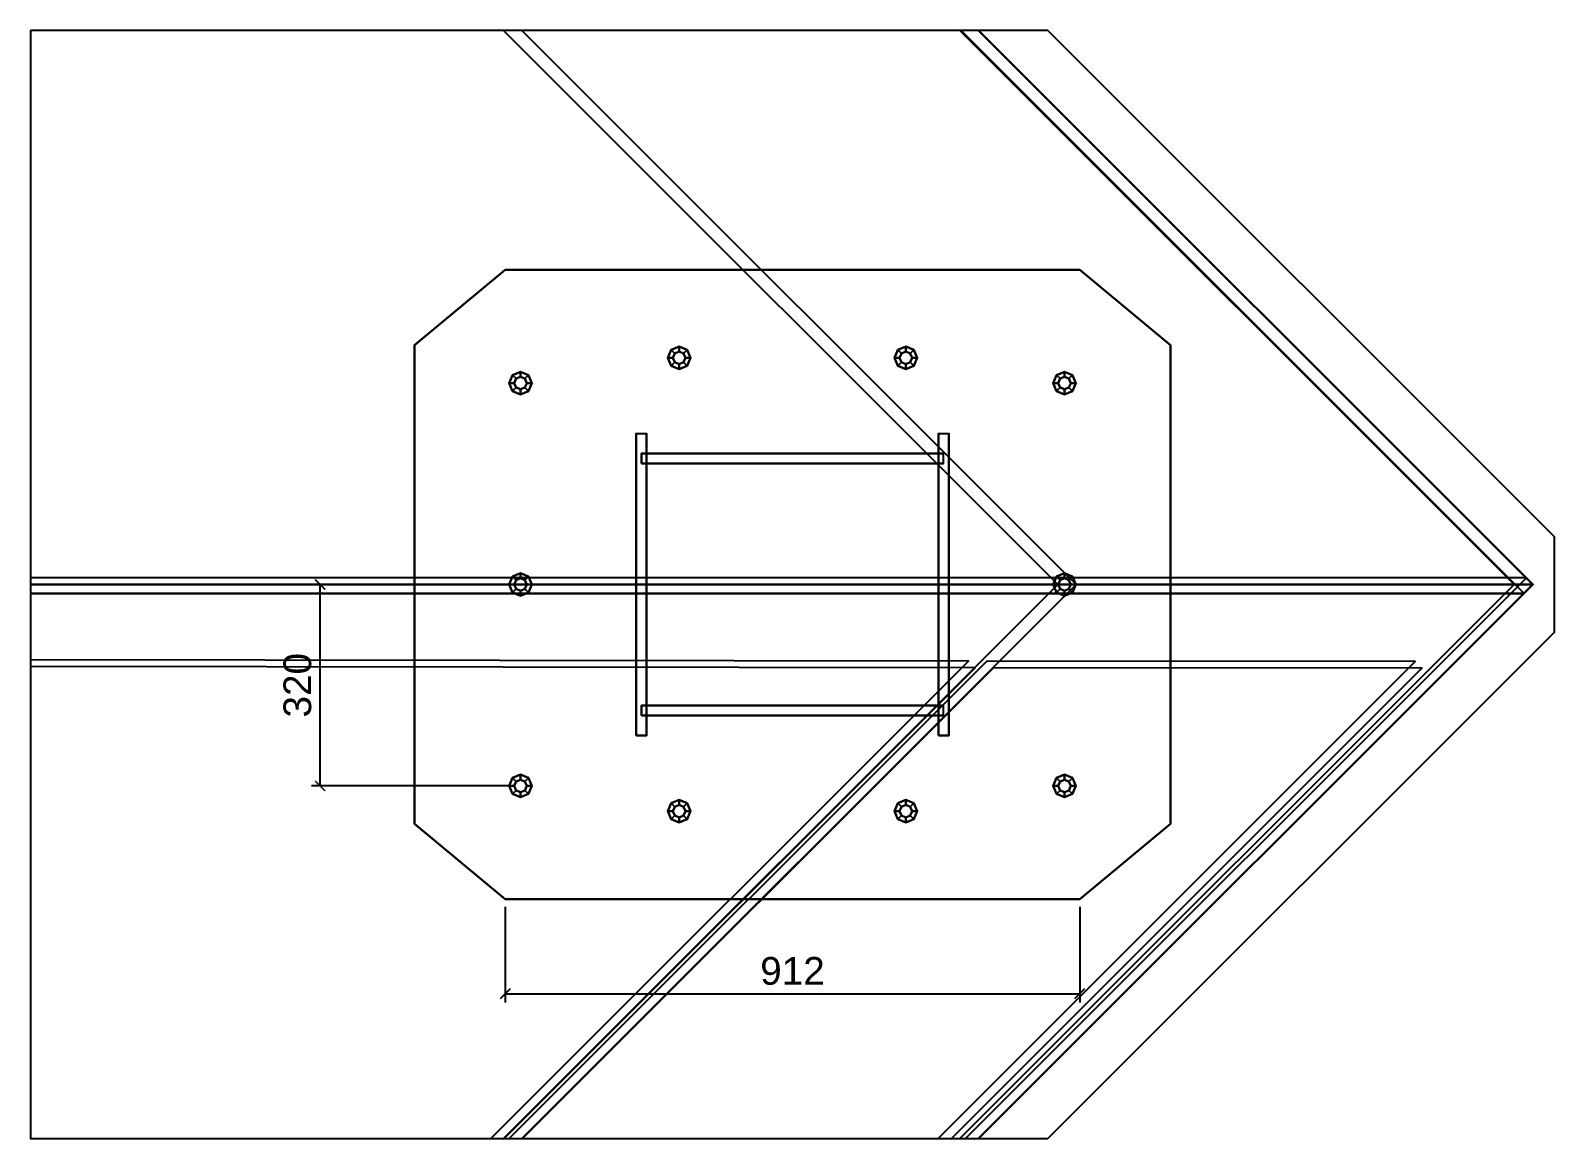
# Model space of a CAD drawing. Header units: millimetres. Extents: x -48000 to 1060615, y -2000 to 333000.
# Drawn here: x 998790 to 1001210, y -880 to 880 of the extents above; entities that cross this region are included whole.
import ezdxf

# ---------------------------------------------------------------- set-up
doc = ezdxf.new("R2010")
doc.units = ezdxf.units.MM
doc.layers.add('D-STR-DIM', color=7, linetype='Continuous', lineweight=13)
doc.layers.add('D-STR-STRC', color=7, linetype='Continuous', lineweight=25)
doc.styles.add('OpenSansCondensed-Light', font='OpenSansCondensed-Light.ttf')
doc.styles.add('TOWER_UNICODE', font='Arial Unicode.ttf')
doc.dimstyles.new('EZDXF', dxfattribs={"dimtxt": 0.25, "dimasz": 0.175, "dimexe": 0.375, "dimexo": 0.125, "dimgap": 0.1, "dimtad": 1, "dimlfac": 100, "dimzin": 12, "dimdsep": 46, "dimtxsty": 'OpenSansCondensed-Light', "dimblk": 'ARCHTICK', "dimcen": 2.5, "dimazin": 3, "dimtfac": 0.5, "dimtmove": 2, "dimatfit": 3})

# ---------------------------------------------------------------- blocks, each defined once
blk = doc.blocks.new('_ARCHTICK')
at = {"color": 0, "linetype": 'BYBLOCK', "const_width": 0.15}
blk.add_lwpolyline([(-0.5, -0.5), (0.5, 0.5)], dxfattribs=at)

msp = doc.modelspace()

# ---------------------------------------------------------------- linework, layer by layer
at = {"layer": 'D-STR-STRC'}
for points in [[(998790, 880), (998790, -880), (1000294.93, -880), (1001174.93, 0), (1000294.93, 880)], [(998790, 880), (998790, -880), (1000265.69, -880), (1001145.69, 0), (1000265.69, 880)], [(998790, 880), (998790, -880), (999570.32, -880), (1000450.32, 0), (999570.32, 880)], [(998790, 880), (998790, -880), (999541.08, -880), (1000421.08, 0), (999541.08, 880)], [(998790, 880), (998790, -880), (1000405.57, -880), (1001210, -75.57), (1001210, 75.57), (1000405.57, 880)], [(1001175.93, 0), (1000295.93, 880), (1000267.64, 880), (1001161.79, -14.14)], [(1001210, 75.57), (1000405.57, 880), (1000405.57, 880), (1001210, 75.57)], [(999544, -500), (1000456, -500), (1000600, -380), (1000600, 380), (1000456, 500), (999544, 500), (999400, 380), (999400, -380)], [(999544, 500), (999400, 380), (999400, 380), (999544, 500)], [(1000456, 500), (999544, 500), (999544, 500), (1000456, 500)], [(1000600, 380), (1000456, 500), (1000456, 500), (1000600, 380)], [(999400, 380), (999400, -380), (999400, -380), (999400, 380)], [(999838, 360), (999832.73, 372.73), (999820, 378), (999807.27, 372.73), (999802, 360), (999807.27, 347.27), (999820, 342), (999832.73, 347.27)], [(999807.27, 372.73), (999802, 360), (999802, 360), (999807.27, 372.73)], [(999807.27, 372.73), (999802, 360), (999810.1, 360), (999813, 367)], [(999820, 378), (999807.27, 372.73), (999807.27, 372.73), (999820, 378)], [(999820, 378), (999807.27, 372.73), (999813, 367), (999820, 369.9)], [(999829.9, 360), (999827, 367), (999820, 369.9), (999813, 367), (999810.1, 360), (999813, 353), (999820, 350.1), (999827, 353)], [(999832.73, 372.73), (999820, 378), (999820, 378), (999832.73, 372.73)], [(999832.73, 372.73), (999820, 378), (999820, 369.9), (999827, 367)], [(999838, 360), (999832.73, 372.73), (999827, 367), (999829.9, 360)], [(999838, 360), (999832.73, 372.73), (999832.73, 372.73), (999838, 360)], [(1000198, 360), (1000192.73, 372.73), (1000180, 378), (1000167.27, 372.73), (1000162, 360), (1000167.27, 347.27), (1000180, 342), (1000192.73, 347.27)], [(1000167.27, 372.73), (1000162, 360), (1000162, 360), (1000167.27, 372.73)], [(1000167.27, 372.73), (1000162, 360), (1000170.1, 360), (1000173, 367)], [(1000180, 378), (1000167.27, 372.73), (1000167.27, 372.73), (1000180, 378)], [(1000180, 378), (1000167.27, 372.73), (1000173, 367), (1000180, 369.9)], [(1000189.9, 360), (1000187, 367), (1000180, 369.9), (1000173, 367), (1000170.1, 360), (1000173, 353), (1000180, 350.1), (1000187, 353)], [(1000192.73, 372.73), (1000180, 378), (1000180, 378), (1000192.73, 372.73)], [(1000192.73, 372.73), (1000180, 378), (1000180, 369.9), (1000187, 367)], [(1000198, 360), (1000192.73, 372.73), (1000187, 367), (1000189.9, 360)], [(1000198, 360), (1000192.73, 372.73), (1000192.73, 372.73), (1000198, 360)], [(1000600, -380), (1000600, 380), (1000600, 380), (1000600, -380)], [(999802, 360), (999807.27, 347.27), (999807.27, 347.27), (999802, 360)], [(999802, 360), (999807.27, 347.27), (999813, 353), (999810.1, 360)], [(999807.27, 347.27), (999820, 342), (999820, 350.1), (999813, 353)], [(999807.27, 347.27), (999820, 342), (999820, 342), (999807.27, 347.27)], [(999820, 342), (999832.73, 347.27), (999827, 353), (999820, 350.1)], [(999820, 342), (999832.73, 347.27), (999832.73, 347.27), (999820, 342)], [(999832.73, 347.27), (999838, 360), (999829.9, 360), (999827, 353)], [(999832.73, 347.27), (999838, 360), (999838, 360), (999832.73, 347.27)], [(1000162, 360), (1000167.27, 347.27), (1000167.27, 347.27), (1000162, 360)], [(1000162, 360), (1000167.27, 347.27), (1000173, 353), (1000170.1, 360)], [(1000167.27, 347.27), (1000180, 342), (1000180, 350.1), (1000173, 353)], [(1000167.27, 347.27), (1000180, 342), (1000180, 342), (1000167.27, 347.27)], [(1000180, 342), (1000192.73, 347.27), (1000187, 353), (1000180, 350.1)], [(1000180, 342), (1000192.73, 347.27), (1000192.73, 347.27), (1000180, 342)], [(1000192.73, 347.27), (1000198, 360), (1000189.9, 360), (1000187, 353)], [(1000192.73, 347.27), (1000198, 360), (1000198, 360), (1000192.73, 347.27)], [(999586, 320), (999580.73, 332.73), (999568, 338), (999555.27, 332.73), (999550, 320), (999555.27, 307.27), (999568, 302), (999580.73, 307.27)], [(999555.27, 332.73), (999550, 320), (999550, 320), (999555.27, 332.73)], [(999555.27, 332.73), (999550, 320), (999558.1, 320), (999561, 327)], [(999550, 320), (999555.27, 307.27), (999555.27, 307.27), (999550, 320)], [(999550, 320), (999555.27, 307.27), (999561, 313), (999558.1, 320)], [(999568, 338), (999555.27, 332.73), (999555.27, 332.73), (999568, 338)], [(999568, 338), (999555.27, 332.73), (999561, 327), (999568, 329.9)], [(999577.9, 320), (999575, 327), (999568, 329.9), (999561, 327), (999558.1, 320), (999561, 313), (999568, 310.1), (999575, 313)], [(999580.73, 332.73), (999568, 338), (999568, 338), (999580.73, 332.73)], [(999580.73, 332.73), (999568, 338), (999568, 329.9), (999575, 327)], [(999586, 320), (999580.73, 332.73), (999575, 327), (999577.9, 320)], [(999580.73, 307.27), (999586, 320), (999577.9, 320), (999575, 313)], [(999586, 320), (999580.73, 332.73), (999580.73, 332.73), (999586, 320)], [(999580.73, 307.27), (999586, 320), (999586, 320), (999580.73, 307.27)], [(1000450, 320), (1000444.73, 332.73), (1000432, 338), (1000419.27, 332.73), (1000414, 320), (1000419.27, 307.27), (1000432, 302), (1000444.73, 307.27)], [(1000419.27, 332.73), (1000414, 320), (1000414, 320), (1000419.27, 332.73)], [(1000419.27, 332.73), (1000414, 320), (1000422.1, 320), (1000425, 327)], [(1000414, 320), (1000419.27, 307.27), (1000419.27, 307.27), (1000414, 320)], [(1000414, 320), (1000419.27, 307.27), (1000425, 313), (1000422.1, 320)], [(1000432, 338), (1000419.27, 332.73), (1000419.27, 332.73), (1000432, 338)], [(1000432, 338), (1000419.27, 332.73), (1000425, 327), (1000432, 329.9)], [(1000441.9, 320), (1000439, 327), (1000432, 329.9), (1000425, 327), (1000422.1, 320), (1000425, 313), (1000432, 310.1), (1000439, 313)], [(1000444.73, 332.73), (1000432, 338), (1000432, 338), (1000444.73, 332.73)], [(1000444.73, 332.73), (1000432, 338), (1000432, 329.9), (1000439, 327)], [(1000450, 320), (1000444.73, 332.73), (1000439, 327), (1000441.9, 320)], [(1000444.73, 307.27), (1000450, 320), (1000441.9, 320), (1000439, 313)], [(1000450, 320), (1000444.73, 332.73), (1000444.73, 332.73), (1000450, 320)], [(1000444.73, 307.27), (1000450, 320), (1000450, 320), (1000444.73, 307.27)], [(999555.27, 307.27), (999568, 302), (999568, 310.1), (999561, 313)], [(999555.27, 307.27), (999568, 302), (999568, 302), (999555.27, 307.27)], [(999568, 302), (999580.73, 307.27), (999575, 313), (999568, 310.1)], [(999568, 302), (999580.73, 307.27), (999580.73, 307.27), (999568, 302)], [(1000419.27, 307.27), (1000432, 302), (1000432, 310.1), (1000425, 313)], [(1000419.27, 307.27), (1000432, 302), (1000432, 302), (1000419.27, 307.27)], [(1000432, 302), (1000444.73, 307.27), (1000439, 313), (1000432, 310.1)], [(1000432, 302), (1000444.73, 307.27), (1000444.73, 307.27), (1000432, 302)], [(999752, -240), (999752, -240), (999752, 240)], [(999752, -240), (999752, 240), (999768, 240), (999768, -240)], [(999768, -240), (999768, -240), (999768, 240)], [(1000232, -240), (1000232, -240), (1000232, 240)], [(1000232, -240), (1000232, 240), (1000248, 240), (1000248, -240)], [(1000248, -240), (1000248, -240), (1000248, 240)], [(999760, 208), (999760, 208), (1000240, 208)], [(999760, 192), (999760, 192), (999760, 208), (999760, 208)], [(999760, 192), (1000240, 192), (1000240, 208), (999760, 208)], [(999760, 192), (999760, 192), (1000240, 192)], [(998790, -880), (1000274.86, -880), (1001165.39, 10.54), (998790, 10.54)], [(998790, -880), (1000295.93, -880), (1001175.93, 0), (998790, 0)], [(999586, 0), (999580.73, 12.73), (999568, 18), (999555.27, 12.73), (999550, 0), (999555.27, -12.73), (999568, -18), (999580.73, -12.73)], [(999555.27, 12.73), (999550, 0), (999550, 0), (999555.27, 12.73)], [(999555.27, 12.73), (999550, 0), (999558.1, 0), (999561, 7)], [(999550, 0), (999555.27, -12.73), (999555.27, -12.73), (999550, 0)], [(999550, 0), (999555.27, -12.73), (999561, -7), (999558.1, 0)], [(999568, 18), (999555.27, 12.73), (999555.27, 12.73), (999568, 18)], [(999568, 18), (999555.27, 12.73), (999561, 7), (999568, 9.9)], [(999577.9, 0), (999575, 7), (999568, 9.9), (999561, 7), (999558.1, 0), (999561, -7), (999568, -9.9), (999575, -7)], [(999580.73, 12.73), (999568, 18), (999568, 18), (999580.73, 12.73)], [(999580.73, 12.73), (999568, 18), (999568, 9.9), (999575, 7)], [(999586, 0), (999580.73, 12.73), (999575, 7), (999577.9, 0)], [(999580.73, -12.73), (999586, 0), (999577.9, 0), (999575, -7)], [(999586, 0), (999580.73, 12.73), (999580.73, 12.73), (999586, 0)], [(999580.73, -12.73), (999586, 0), (999586, 0), (999580.73, -12.73)], [(1000450, 0), (1000444.73, 12.73), (1000432, 18), (1000419.27, 12.73), (1000414, 0), (1000419.27, -12.73), (1000432, -18), (1000444.73, -12.73)], [(1000419.27, 12.73), (1000414, 0), (1000414, 0), (1000419.27, 12.73)], [(1000419.27, 12.73), (1000414, 0), (1000422.1, 0), (1000425, 7)], [(1000414, 0), (1000419.27, -12.73), (1000419.27, -12.73), (1000414, 0)], [(1000414, 0), (1000419.27, -12.73), (1000425, -7), (1000422.1, 0)], [(1000432, 18), (1000419.27, 12.73), (1000419.27, 12.73), (1000432, 18)], [(1000432, 18), (1000419.27, 12.73), (1000425, 7), (1000432, 9.9)], [(1000441.9, 0), (1000439, 7), (1000432, 9.9), (1000425, 7), (1000422.1, 0), (1000425, -7), (1000432, -9.9), (1000439, -7)], [(1000444.73, 12.73), (1000432, 18), (1000432, 18), (1000444.73, 12.73)], [(1000444.73, 12.73), (1000432, 18), (1000432, 9.9), (1000439, 7)], [(1000450, 0), (1000444.73, 12.73), (1000439, 7), (1000441.9, 0)], [(1000444.73, -12.73), (1000450, 0), (1000441.9, 0), (1000439, -7)], [(1000450, 0), (1000444.73, 12.73), (1000444.73, 12.73), (1000450, 0)], [(1000444.73, -12.73), (1000450, 0), (1000450, 0), (1000444.73, -12.73)], [(999555.27, -12.73), (999568, -18), (999568, -9.9), (999561, -7)], [(999555.27, -12.73), (999568, -18), (999568, -18), (999555.27, -12.73)], [(999568, -18), (999580.73, -12.73), (999575, -7), (999568, -9.9)], [(999568, -18), (999580.73, -12.73), (999580.73, -12.73), (999568, -18)], [(1000419.27, -12.73), (1000432, -18), (1000432, -9.9), (1000425, -7)], [(1000419.27, -12.73), (1000432, -18), (1000432, -18), (1000419.27, -12.73)], [(1000432, -18), (1000444.73, -12.73), (1000439, -7), (1000432, -9.9)], [(1000432, -18), (1000444.73, -12.73), (1000444.73, -12.73), (1000432, -18)], [(1000405.57, -880), (1001210, -75.57), (1001210, -75.57), (1000405.57, -880)], [(998790, -880), (999521.01, -880), (1000279.45, -121.57), (998790, -119.88)], [(998790, -880), (999542.08, -880), (1000289.98, -132.1), (998790, -130.4)], [(1000231.14, -880), (1000988.77, -122.37), (1000308.65, -121.6), (999550.25, -880)], [(1000252.21, -880), (1000999.31, -132.9), (1000319.18, -132.13), (999571.32, -880)], [(999760, -192), (999760, -192), (1000240, -192)], [(999760, -208), (999760, -208), (999760, -192), (999760, -192)], [(999760, -208), (1000240, -208), (1000240, -192), (999760, -192)], [(999760, -208), (999760, -208), (1000240, -208)], [(999752, -240), (999752, -240), (999768, -240), (999768, -240)], [(1000232, -240), (1000232, -240), (1000248, -240), (1000248, -240)], [(999586, -320), (999580.73, -307.27), (999568, -302), (999555.27, -307.27), (999550, -320), (999555.27, -332.73), (999568, -338), (999580.73, -332.73)], [(999555.27, -307.27), (999550, -320), (999550, -320), (999555.27, -307.27)], [(999555.27, -307.27), (999550, -320), (999558.1, -320), (999561, -313)], [(999568, -302), (999555.27, -307.27), (999555.27, -307.27), (999568, -302)], [(999568, -302), (999555.27, -307.27), (999561, -313), (999568, -310.1)], [(999577.9, -320), (999575, -313), (999568, -310.1), (999561, -313), (999558.1, -320), (999561, -327), (999568, -329.9), (999575, -327)], [(999580.73, -307.27), (999568, -302), (999568, -302), (999580.73, -307.27)], [(999580.73, -307.27), (999568, -302), (999568, -310.1), (999575, -313)], [(999586, -320), (999580.73, -307.27), (999575, -313), (999577.9, -320)], [(999586, -320), (999580.73, -307.27), (999580.73, -307.27), (999586, -320)], [(1000450, -320), (1000444.73, -307.27), (1000432, -302), (1000419.27, -307.27), (1000414, -320), (1000419.27, -332.73), (1000432, -338), (1000444.73, -332.73)], [(1000419.27, -307.27), (1000414, -320), (1000414, -320), (1000419.27, -307.27)], [(1000419.27, -307.27), (1000414, -320), (1000422.1, -320), (1000425, -313)], [(1000432, -302), (1000419.27, -307.27), (1000419.27, -307.27), (1000432, -302)], [(1000432, -302), (1000419.27, -307.27), (1000425, -313), (1000432, -310.1)], [(1000441.9, -320), (1000439, -313), (1000432, -310.1), (1000425, -313), (1000422.1, -320), (1000425, -327), (1000432, -329.9), (1000439, -327)], [(1000444.73, -307.27), (1000432, -302), (1000432, -302), (1000444.73, -307.27)], [(1000444.73, -307.27), (1000432, -302), (1000432, -310.1), (1000439, -313)], [(1000450, -320), (1000444.73, -307.27), (1000439, -313), (1000441.9, -320)], [(1000450, -320), (1000444.73, -307.27), (1000444.73, -307.27), (1000450, -320)], [(999550, -320), (999555.27, -332.73), (999555.27, -332.73), (999550, -320)], [(999550, -320), (999555.27, -332.73), (999561, -327), (999558.1, -320)], [(999555.27, -332.73), (999568, -338), (999568, -329.9), (999561, -327)], [(999555.27, -332.73), (999568, -338), (999568, -338), (999555.27, -332.73)], [(999568, -338), (999580.73, -332.73), (999575, -327), (999568, -329.9)], [(999568, -338), (999580.73, -332.73), (999580.73, -332.73), (999568, -338)], [(999580.73, -332.73), (999586, -320), (999577.9, -320), (999575, -327)], [(999580.73, -332.73), (999586, -320), (999586, -320), (999580.73, -332.73)], [(1000414, -320), (1000419.27, -332.73), (1000419.27, -332.73), (1000414, -320)], [(1000414, -320), (1000419.27, -332.73), (1000425, -327), (1000422.1, -320)], [(1000419.27, -332.73), (1000432, -338), (1000432, -329.9), (1000425, -327)], [(1000419.27, -332.73), (1000432, -338), (1000432, -338), (1000419.27, -332.73)], [(1000432, -338), (1000444.73, -332.73), (1000439, -327), (1000432, -329.9)], [(1000432, -338), (1000444.73, -332.73), (1000444.73, -332.73), (1000432, -338)], [(1000444.73, -332.73), (1000450, -320), (1000441.9, -320), (1000439, -327)], [(1000444.73, -332.73), (1000450, -320), (1000450, -320), (1000444.73, -332.73)], [(999838, -360), (999832.73, -347.27), (999820, -342), (999807.27, -347.27), (999802, -360), (999807.27, -372.73), (999820, -378), (999832.73, -372.73)], [(999807.27, -347.27), (999802, -360), (999802, -360), (999807.27, -347.27)], [(999807.27, -347.27), (999802, -360), (999810.1, -360), (999813, -353)], [(999802, -360), (999807.27, -372.73), (999807.27, -372.73), (999802, -360)], [(999802, -360), (999807.27, -372.73), (999813, -367), (999810.1, -360)], [(999820, -342), (999807.27, -347.27), (999807.27, -347.27), (999820, -342)], [(999820, -342), (999807.27, -347.27), (999813, -353), (999820, -350.1)], [(999829.9, -360), (999827, -353), (999820, -350.1), (999813, -353), (999810.1, -360), (999813, -367), (999820, -369.9), (999827, -367)], [(999832.73, -347.27), (999820, -342), (999820, -342), (999832.73, -347.27)], [(999832.73, -347.27), (999820, -342), (999820, -350.1), (999827, -353)], [(999838, -360), (999832.73, -347.27), (999827, -353), (999829.9, -360)], [(999832.73, -372.73), (999838, -360), (999829.9, -360), (999827, -367)], [(999838, -360), (999832.73, -347.27), (999832.73, -347.27), (999838, -360)], [(999832.73, -372.73), (999838, -360), (999838, -360), (999832.73, -372.73)], [(1000198, -360), (1000192.73, -347.27), (1000180, -342), (1000167.27, -347.27), (1000162, -360), (1000167.27, -372.73), (1000180, -378), (1000192.73, -372.73)], [(1000167.27, -347.27), (1000162, -360), (1000162, -360), (1000167.27, -347.27)], [(1000167.27, -347.27), (1000162, -360), (1000170.1, -360), (1000173, -353)], [(1000162, -360), (1000167.27, -372.73), (1000167.27, -372.73), (1000162, -360)], [(1000162, -360), (1000167.27, -372.73), (1000173, -367), (1000170.1, -360)], [(1000180, -342), (1000167.27, -347.27), (1000167.27, -347.27), (1000180, -342)], [(1000180, -342), (1000167.27, -347.27), (1000173, -353), (1000180, -350.1)], [(1000189.9, -360), (1000187, -353), (1000180, -350.1), (1000173, -353), (1000170.1, -360), (1000173, -367), (1000180, -369.9), (1000187, -367)], [(1000192.73, -347.27), (1000180, -342), (1000180, -342), (1000192.73, -347.27)], [(1000192.73, -347.27), (1000180, -342), (1000180, -350.1), (1000187, -353)], [(1000198, -360), (1000192.73, -347.27), (1000187, -353), (1000189.9, -360)], [(1000192.73, -372.73), (1000198, -360), (1000189.9, -360), (1000187, -367)], [(1000198, -360), (1000192.73, -347.27), (1000192.73, -347.27), (1000198, -360)], [(1000192.73, -372.73), (1000198, -360), (1000198, -360), (1000192.73, -372.73)], [(999400, -380), (999544, -500), (999544, -500), (999400, -380)], [(999807.27, -372.73), (999820, -378), (999820, -369.9), (999813, -367)], [(999807.27, -372.73), (999820, -378), (999820, -378), (999807.27, -372.73)], [(999820, -378), (999832.73, -372.73), (999827, -367), (999820, -369.9)], [(999820, -378), (999832.73, -372.73), (999832.73, -372.73), (999820, -378)], [(1000167.27, -372.73), (1000180, -378), (1000180, -369.9), (1000173, -367)], [(1000167.27, -372.73), (1000180, -378), (1000180, -378), (1000167.27, -372.73)], [(1000180, -378), (1000192.73, -372.73), (1000187, -367), (1000180, -369.9)], [(1000180, -378), (1000192.73, -372.73), (1000192.73, -372.73), (1000180, -378)], [(1000456, -500), (1000600, -380), (1000600, -380), (1000456, -500)], [(999544, -500), (1000456, -500), (1000456, -500), (999544, -500)]]:
    msp.add_lwpolyline(points, close=True, dxfattribs=at)
for points in [[(998790, 0), (1001175.93, 0), (998790, 0)], [(1000450.32, 0), (1000421.08, 0)], [(1001174.93, 0), (1001145.69, 0)], [(998790, -14.14), (1001161.79, -14.14), (998790, -14.14)]]:
    msp.add_lwpolyline(points, dxfattribs=at)

# ---------------------------------------------------------------- dimensions: what is measured, and where the dimension line sits
at = {"layer": 'D-STR-DIM'}
msp.add_linear_dim(base=(999250, -320), p1=(999568, -320), p2=(999568, 0), angle=90, dimstyle='EZDXF', override={"dimtxt": 44, "dimasz": 16, "dimexe": 14, "dimexo": 12, "dimgap": 14, "dimtad": 1, "dimdec": 1, "dimlfac": 1, "dimlunit": 2, "dimtxsty": 'TOWER_UNICODE', "dimclrd": 7, "dimclre": 7, "dimclrt": 7}, dxfattribs=at).render()
msp.add_linear_dim(base=(999544, -650), p1=(999544, -500), p2=(1000456, -500), dimstyle='EZDXF', override={"dimtxt": 44, "dimasz": 16, "dimexe": 14, "dimexo": 12, "dimgap": 14, "dimtad": 1, "dimdec": 1, "dimlfac": 1, "dimlunit": 2, "dimtxsty": 'TOWER_UNICODE', "dimclrd": 7, "dimclre": 7, "dimclrt": 7}, dxfattribs=at).render()

doc.saveas('drawing.dxf')
